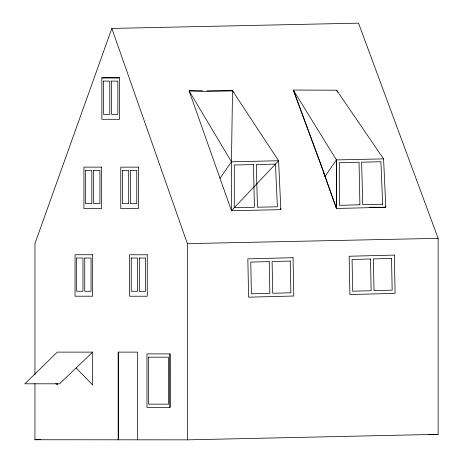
<?xml version="1.0" encoding="UTF-8"?>
<svg xmlns="http://www.w3.org/2000/svg" width="463" height="463" viewBox="0 0 463 463"><rect width="100%" height="100%" fill="white"/><g stroke="black" fill="none" stroke-linecap="round" stroke-linejoin="round"><path stroke-width="0.69" d="M34.951 374.816L34.962 243.521L111.838 28.434L358.53 23.15L438.143 238.341L438.131 434.335L187.341 439.85L34.945 439.74L34.951 383.468M57.314 383.549L57.314 384.979L55.838 383.433M118.25 352.117L118.25 439.798L118.25 352.117L137.436 352.117L137.436 439.815M169.996 407.434L169.996 353.9L146.95 353.9L146.95 407.434L169.996 407.434L169.985 353.9M187.341 439.85L187.353 243.631L111.838 28.434M220.018 178.348L231.448 161.784L278.599 160.754L231.448 210.694L189.089 90.823L204.924 91.402L232.53 90.765L278.599 160.754L280.856 209.652L231.448 210.694L231.448 161.784L232.53 90.765L206.897 90.8M324.991 176.484L336.422 159.92L383.578 158.884L385.806 207.256L336.479 208.477L336.422 159.92L293.334 90.053L336.636 90.198L383.578 158.884M92.675 352.117L59.501 383.804L24.857 383.804L57.314 352.117L92.675 352.117L92.675 384.979L76.088 367.958M382.837 204.229L362.737 204.727L361.632 162.177L380.904 161.755L382.652 204.235M187.353 243.631L438.143 238.341M34.945 439.74L40.721 439.613M202.62 90.806L189.089 90.823L231.448 161.784M101.854 77.83L119.489 77.83L119.489 119.292L101.854 119.292L101.854 77.83L119.489 77.836M138.408 167.149L120.774 167.143L120.774 208.61L138.408 208.61L138.408 167.143M369.219 207.256L385.806 207.256L385.401 206.052M428.744 434.335L438.131 434.335M336.636 90.198L337.475 92.189M232.53 90.765L233.092 92.091M280.323 208.333L280.856 209.652M325.113 176.31L293.334 90.053L320.94 164.498L336.422 208.315M323.573 172.456L336.422 208.558L336.422 159.92M76.667 258.001L76.655 291.25L82.958 291.262L82.97 258.013L76.667 258.001M84.758 258.013L84.746 291.262L91.037 291.273L91.049 258.024L84.758 258.013M85.539 170.39L85.528 203.639L91.83 203.651L91.842 170.401L85.539 170.39M93.63 170.401L93.619 203.651L99.915 203.662L99.927 170.413L93.63 170.401M103.481 81.094L103.469 114.344L109.772 114.349L109.783 81.1L103.481 81.094M111.571 81.106L111.56 114.355L117.851 114.361L117.862 81.112L111.571 81.106M122.4 170.407L122.388 203.656L128.691 203.662L128.702 170.419L122.4 170.407M130.491 170.419L130.479 203.668L136.77 203.674L136.782 170.43L130.491 170.419M131.261 258.03L131.249 291.279L137.552 291.285L137.563 258.036L131.261 258.03M139.346 258.041L139.334 291.291L145.631 291.296L145.642 258.047L139.346 258.041M148.577 357.181L148.577 404.147L168.37 404.147L168.37 357.181L148.577 357.181M359.919 204.796L339.338 205.312L339.292 162.669L359.039 162.235L359.919 204.796M293.044 257.694L247.844 258.869L248.602 297.177L293.802 296.002L293.044 257.694M394.337 255.078L349.137 256.253L349.895 294.555L395.095 293.38L394.337 255.078M269.223 261.601L250.778 262.081L251.403 293.814L269.848 293.339L269.223 261.601M290.243 261.057L272.088 261.526L272.713 293.264L290.868 292.79L290.243 261.057M370.51 258.985L352.071 259.465L352.696 291.198L371.141 290.718L370.51 258.985M391.536 258.435L373.381 258.91L374.006 290.642L392.161 290.174L391.536 258.435M253.458 164.591L234.272 165.007L234.272 207.702L254.424 207.274L253.458 164.562M275.433 164.11L256.282 164.527L257.469 207.21L277.401 206.793L275.433 164.11M101.553 167.137L83.919 167.126L83.919 208.593L101.553 208.593L101.553 167.126M92.675 254.737L75.041 254.737L75.041 296.204L92.675 296.204L92.675 254.737M147.269 254.766L129.634 254.766L129.634 296.227L147.269 296.227L147.269 254.766"/></g></svg>
